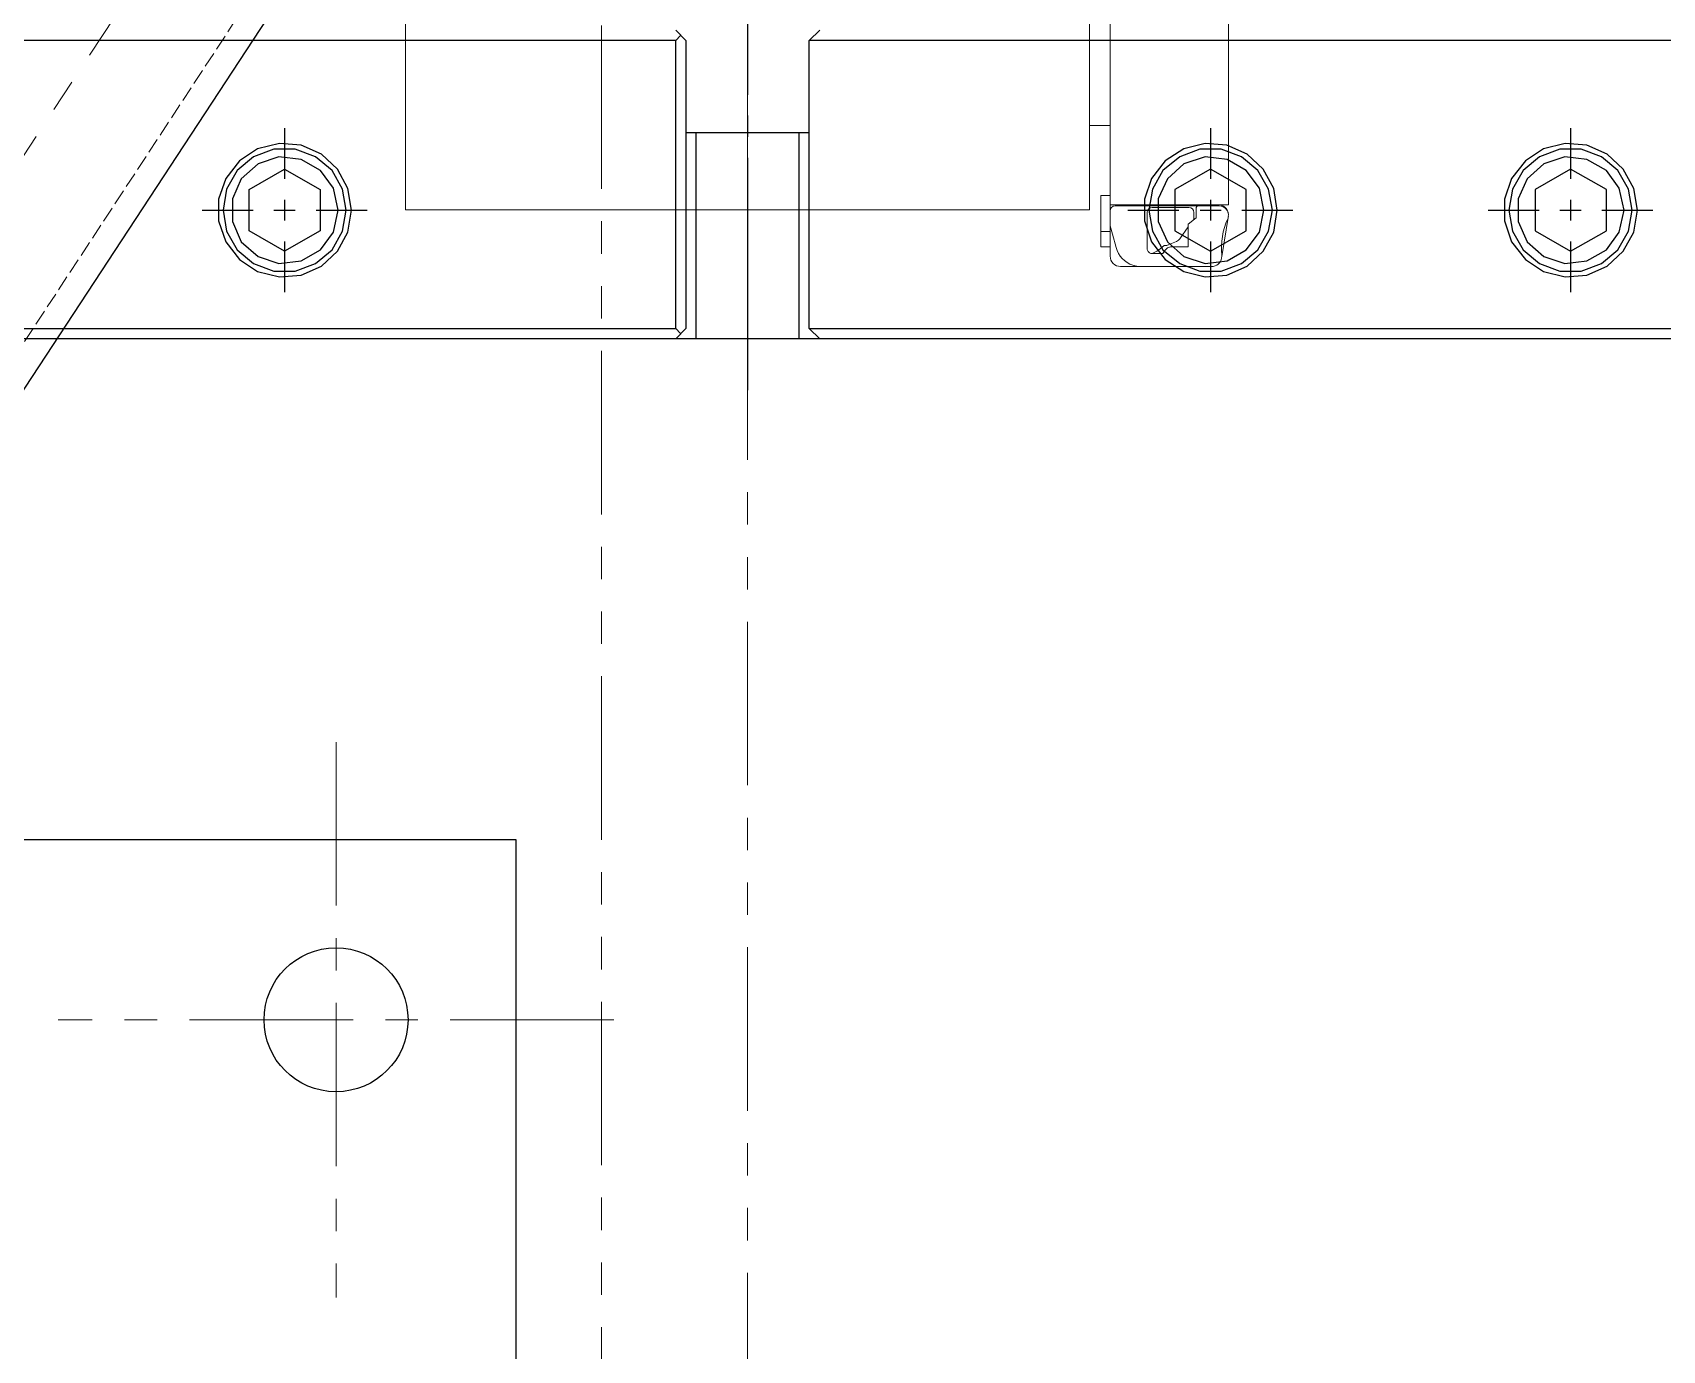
# Model space of a CAD drawing. Header units: millimetres. Extents: x -211 to 45495, y 24 to 52952.
# Drawn here: x 9174.8 to 9491.7, y 40118.7 to 40375.1 of the extents above; entities that cross this region are included whole.
import ezdxf

# ---------------------------------------------------------------- set-up
doc = ezdxf.new("R2010")
doc.units = ezdxf.units.MM
for name, pattern in [('CENTER', [50.7, 31.8, -6.3, 6.3, -6.3]), ('DASHED', [4, 3, -1]), ('PHANTOM', [63.3, 31.8, -6.3, 6.3, -6.3, 6.3, -6.3])]:
    doc.linetypes.add(name, pattern=pattern)
doc.layers.add('Layer2', color=7, linetype='Continuous')

# ---------------------------------------------------------------- blocks, each defined once
blk = doc.blocks.new('BLKF136')
at = {"layer": 'Layer2', "color": 7, "linetype": 'CENTER', "lineweight": 13}
for p, q in [((9233.79, 40237.05), (9233.79, 40129.05)), ((9287.79, 40183.05), (9179.79, 40183.05))]:
    blk.add_line(p, q, dxfattribs=at)
at = {"layer": 'Layer2', "color": 3, "linetype": 'Continuous', "lineweight": 25}
for p, q in [((9268.79, 40218.05), (9071.25, 40218.05)), ((9268.79, 39938.05), (9268.79, 40218.05))]:
    blk.add_line(p, q, dxfattribs=at)
blk.add_circle((9233.79, 40183.05), 14, dxfattribs=at)
blk = doc.blocks.new('BLKF139')
at = {"layer": 'Layer2', "color": 7, "linetype": 'CENTER', "lineweight": 13}
blk.add_line((8963.28, 40031.57), (9336.43, 40600.04), dxfattribs=at)
at = {"layer": 'Layer2', "color": 7, "linetype": 'DASHED', "lineweight": 13}
blk.add_line((9041.55, 40114.36), (9347.66, 40580.7), dxfattribs=at)
at = {"layer": 'Layer2', "color": 3, "linetype": 'Continuous', "lineweight": 25}
blk.add_line((9044.62, 40109.93), (9351.84, 40577.96), dxfattribs=at)
blk = doc.blocks.new('BLKF157')
at = {"layer": 'Layer2', "color": 6, "linetype": 'Continuous', "lineweight": 20}
for p, q in [((9407.29, 40341.55), (9407.29, 40639.55)), ((9384.29, 40522.7), (9384.29, 40341.55)), ((9380.29, 40340.55), (9380.29, 40516.72)), ((9384.29, 40356.95), (9380.29, 40356.95)), ((9382.5, 40333.35), (9382.5, 40343.35)), ((9384.29, 40343.35), (9382.5, 40343.35)), ((9384.29, 40331.55), (9384.29, 40343.35)), ((9247.29, 40340.55), (9380.29, 40340.55)), ((9384.29, 40341.55), (9407.29, 40341.55)), ((9385.58, 40341.35), (9385.29, 40341.35)), ((9385.84, 40341.35), (9385.58, 40341.35)), ((9393.79, 40341.35), (9385.84, 40341.35)), ((9391.49, 40340.05), (9391.49, 40333.05)), ((9394.4, 40341.05), (9392.49, 40341.05)), ((9397.79, 40341.35), (9393.79, 40341.35)), ((9397.59, 40341.05), (9394.4, 40341.05)), ((9399.59, 40341.05), (9397.59, 40341.05)), ((9398.72, 40341.35), (9397.79, 40341.35)), ((9399.29, 40341.35), (9397.79, 40341.35)), ((9399.29, 40341.35), (9398.72, 40341.35)), ((9399.29, 40341.35), (9399.79, 40341.35)), ((9402.29, 40341.35), (9399.79, 40341.35)), ((9400.59, 40338.71), (9400.59, 40340.05)), ((9400.99, 40340.85), (9400.99, 40339.35)), ((9402.97, 40341.35), (9401.49, 40341.35)), ((9404.03, 40341.35), (9402.97, 40341.35)), ((9404.02, 40341.55), (9404.02, 40341.35)), ((9405.49, 40341.35), (9404.03, 40341.35)), ((9405.29, 40341.55), (9404.09, 40341.55)), ((9384.29, 40336.35), (9382.5, 40336.35)), ((9384.29, 40338.51), (9384.29, 40337.55)), ((9384.29, 40337.55), (9384.31, 40337.48)), ((9384.31, 40337.48), (9384.75, 40335.84)), ((9399.49, 40337.29), (9397.86, 40334.95)), ((9400.99, 40339.05), (9399.49, 40337.79)), ((9399.49, 40337.79), (9399.49, 40333.35)), ((9400.99, 40339.35), (9400.99, 40339.05)), ((9406.01, 40331.49), (9407.24, 40339.09)), ((9407.27, 40339.26), (9407.24, 40339.09)), ((9382.5, 40333.35), (9383.07, 40333.35)), ((9384.29, 40333.35), (9383.07, 40333.35)), ((9384.75, 40335.84), (9385.44, 40333.25)), ((9391.49, 40334.38), (9391.49, 40333.33)), ((9391.49, 40333.31), (9391.49, 40333.33)), ((9393.68, 40332.75), (9394.78, 40333.67)), ((9394.98, 40333.64), (9394.78, 40333.67)), ((9397.21, 40334.44), (9395.6, 40333.75)), ((9396.78, 40333.35), (9396, 40333.35)), ((9399.49, 40333.35), (9396.78, 40333.35)), ((9392.34, 40332.07), (9394.51, 40332.07)), ((9395.3, 40333.05), (9395.12, 40332.87)), ((9406.01, 40331.49), (9405.96, 40331.23)), ((9386.29, 40329.55), (9388.29, 40329.55)), ((9388.29, 40329.55), (9390.27, 40329.55)), ((9390.27, 40329.55), (9403.99, 40329.55)), ((9390.27, 40329.55), (9395.69, 40329.55)), ((9390.27, 40329.55), (9395.69, 40329.55)), ((9390.27, 40329.55), (9395.69, 40329.55)), ((9390.27, 40329.55), (9395.69, 40329.55)), ((9390.27, 40329.55), (9395.69, 40329.55))]:
    blk.add_line(p, q, dxfattribs=at)
at = {"layer": 'Layer2', "color": 6, "linetype": 'Continuous', "lineweight": 0}
blk.add_line((9247.29, 40418.68), (9247.29, 40340.55), dxfattribs=at)
at = {"layer": 'Layer2', "color": 6, "linetype": 'Continuous', "lineweight": 20}
for centre, radius, start, end in [((9385.29, 40340.35), 1, 90, 180), ((9392.49, 40340.05), 1, 90, 180), ((9399.59, 40340.05), 1, 360, 90), ((9401.49, 40340.85), 0.5, 90, 180), ((9405.29, 40339.55), 2, 8.7593, 90), ((9405.49, 40339.55), 1.8, 350.763, 90), ((9384.79, 40337.61), 0.5, 180, 195), ((9419.31, 40333.22), 13.38, 155.1732, 186.2532), ((9406.25, 40339.25), 1, 336.0681, 350.763), ((9390.27, 40334.55), 5, 195, 251.9299), ((9395.11, 40334.8), 1.16, 263.7487, 295.2447), ((9396, 40332.35), 1, 90, 135), ((9396.62, 40335.87), 1.54, 292.6773, 323.4259), ((9386.29, 40331.55), 2, 180, 270), ((9392.49, 40333.05), 1, 180, 216.281), ((9392.49, 40333.05), 1, 216.281, 254.3849), ((9391.75, 40335.05), 3, 278.9967, 310), ((9392.49, 40333.05), 1, 254.3849, 256.5343), ((9392.33, 40332.44), 0.368, 259.115, 271.6132), ((9396.8, 40330.98), 2.53, 131.5192, 154.4662), ((9403.99, 40331.55), 2, 270, 350.763), ((9405.02, 40331.65), 1, 350.763, 6.7677), ((9390.27, 40334.55), 5, 251.9299, 257.386), ((9390.27, 40334.55), 5, 251.9299, 270)]:
    blk.add_arc(centre, radius, start, end, dxfattribs=at)
blk = doc.blocks.new('BLKF156')
at = {"layer": 'Layer2', "color": 7, "linetype": 'CENTER', "lineweight": 13}
blk.add_line((9313.79, 40325.55), (9313.79, 40655.55), dxfattribs=at)
at = {"layer": 'Layer2', "color": 6, "linetype": 'Continuous', "lineweight": 20}
blk.add_blockref('BLKF157', (0, 0), dxfattribs=at)
blk = doc.blocks.new('BLKF135')
at = {"layer": 'Layer2', "color": 7, "linetype": 'Continuous', "lineweight": 13}
blk.add_blockref('BLKF139', (0, 0), dxfattribs=at)
at = {"layer": 'Layer2', "color": 7, "linetype": 'CENTER', "lineweight": 13}
blk.add_blockref('BLKF156', (0, 0), dxfattribs=at)
at = {"layer": 'Layer2', "color": 7, "linetype": 'Continuous', "lineweight": 25}
blk.add_blockref('BLKF136', (0, 0), dxfattribs=at)
blk = doc.blocks.new('BLKF2037')
at = {"layer": 'Layer2', "color": 7, "linetype": 'Continuous', "lineweight": 25}
for p, q in [((9398.61, 40349.52), (9395.43, 40346.59)), ((9402.75, 40350.9), (9398.61, 40349.52)), ((9407.05, 40350.38), (9402.75, 40350.9)), ((9410.75, 40348.23), (9407.05, 40350.38)), ((9395.43, 40346.59), (9393.62, 40342.72)), ((9413.34, 40344.78), (9410.75, 40348.23)), ((9393.62, 40342.72), (9393.62, 40338.32)), ((9414.2, 40340.48), (9413.34, 40344.78)), ((9393.62, 40338.32), (9395.43, 40334.36)), ((9395.43, 40334.36), (9398.61, 40331.52)), ((9410.75, 40332.81), (9413.34, 40336.26)), ((9398.61, 40331.52), (9402.75, 40330.14)), ((9402.75, 40330.14), (9407.05, 40330.66)), ((9407.05, 40330.66), (9410.75, 40332.81))]:
    blk.add_line(p, q, dxfattribs=at)
blk = doc.blocks.new('BLKF2038')
at = {"layer": 'Layer2', "color": 7, "linetype": 'Continuous', "lineweight": 25}
for p, q in [((9401.71, 40352.36), (9397.84, 40350.9)), ((9405.85, 40352.36), (9401.71, 40352.36)), ((9409.81, 40350.9), (9405.85, 40352.36)), ((9397.84, 40350.9), (9394.56, 40348.23)), ((9412.99, 40348.23), (9409.81, 40350.9)), ((9394.56, 40348.23), (9392.5, 40344.61)), ((9415.06, 40344.61), (9412.99, 40348.23)), ((9392.5, 40344.61), (9391.81, 40340.48)), ((9415.83, 40340.48), (9415.06, 40344.61)), ((9391.81, 40340.48), (9392.5, 40336.43)), ((9392.5, 40336.43), (9394.56, 40332.81)), ((9412.99, 40332.81), (9415.06, 40336.43)), ((9394.56, 40332.81), (9397.84, 40330.14)), ((9397.84, 40330.14), (9401.71, 40328.68)), ((9405.85, 40328.68), (9409.81, 40330.14)), ((9409.81, 40330.14), (9412.99, 40332.81)), ((9401.71, 40328.68), (9405.85, 40328.68))]:
    blk.add_line(p, q, dxfattribs=at)
blk = doc.blocks.new('BLKF2045')
at = {"layer": 'Layer2', "color": 7, "linetype": 'Continuous', "lineweight": 25}
for p, q in [((9468.62, 40349.52), (9465.35, 40346.59)), ((9472.67, 40350.9), (9468.62, 40349.52)), ((9476.98, 40350.38), (9472.67, 40350.9)), ((9480.76, 40348.23), (9476.98, 40350.38)), ((9465.35, 40346.59), (9463.63, 40342.72)), ((9483.26, 40344.78), (9480.76, 40348.23)), ((9463.63, 40342.72), (9463.63, 40338.32)), ((9484.21, 40340.48), (9483.26, 40344.78)), ((9463.63, 40338.32), (9465.35, 40334.36)), ((9465.35, 40334.36), (9468.62, 40331.52)), ((9480.76, 40332.81), (9483.26, 40336.26)), ((9468.62, 40331.52), (9472.67, 40330.14)), ((9472.67, 40330.14), (9476.98, 40330.66)), ((9476.98, 40330.66), (9480.76, 40332.81))]:
    blk.add_line(p, q, dxfattribs=at)
blk = doc.blocks.new('BLKF2046')
at = {"layer": 'Layer2', "color": 7, "linetype": 'Continuous', "lineweight": 25}
for p, q in [((9471.72, 40352.36), (9467.76, 40350.9)), ((9475.86, 40352.36), (9471.72, 40352.36)), ((9479.82, 40350.9), (9475.86, 40352.36)), ((9467.76, 40350.9), (9464.58, 40348.23)), ((9483, 40348.23), (9479.82, 40350.9)), ((9464.58, 40348.23), (9462.51, 40344.61)), ((9485.07, 40344.61), (9483, 40348.23)), ((9462.51, 40344.61), (9461.82, 40340.48)), ((9485.76, 40340.48), (9485.07, 40344.61)), ((9461.82, 40340.48), (9462.51, 40336.43)), ((9462.51, 40336.43), (9464.58, 40332.81)), ((9483, 40332.81), (9485.07, 40336.43)), ((9464.58, 40332.81), (9467.76, 40330.14)), ((9467.76, 40330.14), (9471.72, 40328.68)), ((9475.86, 40328.68), (9479.82, 40330.14)), ((9479.82, 40330.14), (9483, 40332.81)), ((9471.72, 40328.68), (9475.86, 40328.68))]:
    blk.add_line(p, q, dxfattribs=at)
blk = doc.blocks.new('BLKF2152')
at = {"layer": 'Layer2', "color": 7, "linetype": 'Continuous', "lineweight": 25}
for p, q in [((9221.73, 40352.36), (9217.77, 40350.9)), ((9225.87, 40352.36), (9221.73, 40352.36)), ((9229.83, 40350.9), (9225.87, 40352.36)), ((9217.77, 40350.9), (9214.59, 40348.23)), ((9233.01, 40348.23), (9229.83, 40350.9)), ((9214.59, 40348.23), (9212.52, 40344.61)), ((9235.08, 40344.61), (9233.01, 40348.23)), ((9212.52, 40344.61), (9211.83, 40340.48)), ((9235.77, 40340.48), (9235.08, 40344.61)), ((9211.83, 40340.48), (9212.52, 40336.43)), ((9212.52, 40336.43), (9214.59, 40332.81)), ((9233.01, 40332.81), (9235.08, 40336.43)), ((9214.59, 40332.81), (9217.77, 40330.14)), ((9217.77, 40330.14), (9221.73, 40328.68)), ((9225.87, 40328.68), (9229.83, 40330.14)), ((9229.83, 40330.14), (9233.01, 40332.81)), ((9221.73, 40328.68), (9225.87, 40328.68))]:
    blk.add_line(p, q, dxfattribs=at)
blk = doc.blocks.new('BLKF2153')
at = {"layer": 'Layer2', "color": 7, "linetype": 'Continuous', "lineweight": 25}
for p, q in [((9218.63, 40349.52), (9215.36, 40346.59)), ((9222.68, 40350.9), (9218.63, 40349.52)), ((9226.99, 40350.38), (9222.68, 40350.9)), ((9230.78, 40348.23), (9226.99, 40350.38)), ((9215.36, 40346.59), (9213.64, 40342.72)), ((9233.27, 40344.78), (9230.78, 40348.23)), ((9213.64, 40342.72), (9213.64, 40338.32)), ((9234.22, 40340.48), (9233.27, 40344.78)), ((9213.64, 40338.32), (9215.36, 40334.36)), ((9215.36, 40334.36), (9218.63, 40331.52)), ((9230.78, 40332.81), (9233.27, 40336.26)), ((9218.63, 40331.52), (9222.68, 40330.14)), ((9222.68, 40330.14), (9226.99, 40330.66)), ((9226.99, 40330.66), (9230.78, 40332.81))]:
    blk.add_line(p, q, dxfattribs=at)
blk = doc.blocks.new('BLKF2304')
at = {"layer": 'Layer2', "color": 7, "linetype": 'Continuous', "lineweight": 25}
for p, q in [((9398.61, 40352.45), (9395, 40350.12)), ((9402.75, 40353.48), (9398.61, 40352.45)), ((9406.97, 40353.13), (9402.75, 40353.48)), ((9410.93, 40351.41), (9406.97, 40353.13)), ((9395, 40350.12), (9392.33, 40346.68)), ((9414.03, 40348.48), (9410.93, 40351.41)), ((9392.33, 40346.68), (9390.95, 40342.63)), ((9416.09, 40344.7), (9414.03, 40348.48)), ((9390.95, 40342.63), (9390.95, 40338.41)), ((9416.78, 40340.48), (9416.09, 40344.7)), ((9390.95, 40338.41), (9392.33, 40334.36)), ((9392.33, 40334.36), (9395, 40330.92)), ((9414.03, 40332.55), (9416.09, 40336.26)), ((9395, 40330.92), (9398.61, 40328.59)), ((9410.93, 40329.63), (9414.03, 40332.55)), ((9398.61, 40328.59), (9402.75, 40327.56)), ((9402.75, 40327.56), (9406.97, 40327.9)), ((9406.97, 40327.9), (9410.93, 40329.63))]:
    blk.add_line(p, q, dxfattribs=at)
blk = doc.blocks.new('BLKF2305')
at = {"layer": 'Layer2', "color": 7, "linetype": 'Continuous', "lineweight": 25}
for p, q in [((9468.54, 40352.45), (9465.01, 40350.12)), ((9472.76, 40353.48), (9468.54, 40352.45)), ((9476.98, 40353.13), (9472.76, 40353.48)), ((9480.94, 40351.41), (9476.98, 40353.13)), ((9465.01, 40350.12), (9462.34, 40346.68)), ((9484.04, 40348.48), (9480.94, 40351.41)), ((9462.34, 40346.68), (9460.96, 40342.63)), ((9486.1, 40344.7), (9484.04, 40348.48)), ((9460.96, 40342.63), (9460.96, 40338.41)), ((9486.79, 40340.48), (9486.1, 40344.7)), ((9460.96, 40338.41), (9462.34, 40334.36)), ((9462.34, 40334.36), (9465.01, 40330.92)), ((9484.04, 40332.55), (9486.1, 40336.26)), ((9465.01, 40330.92), (9468.54, 40328.59)), ((9480.94, 40329.63), (9484.04, 40332.55)), ((9468.54, 40328.59), (9472.76, 40327.56)), ((9472.76, 40327.56), (9476.98, 40327.9)), ((9476.98, 40327.9), (9480.94, 40329.63))]:
    blk.add_line(p, q, dxfattribs=at)
blk = doc.blocks.new('BLKF2312')
at = {"layer": 'Layer2', "color": 7, "linetype": 'Continuous', "lineweight": 25}
for p, q in [((9218.55, 40352.45), (9215.02, 40350.12)), ((9222.77, 40353.48), (9218.55, 40352.45)), ((9226.99, 40353.13), (9222.77, 40353.48)), ((9230.95, 40351.41), (9226.99, 40353.13)), ((9215.02, 40350.12), (9212.35, 40346.68)), ((9234.05, 40348.48), (9230.95, 40351.41)), ((9212.35, 40346.68), (9210.97, 40342.63)), ((9236.11, 40344.7), (9234.05, 40348.48)), ((9210.97, 40342.63), (9210.97, 40338.41)), ((9236.8, 40340.48), (9236.11, 40344.7)), ((9210.97, 40338.41), (9212.35, 40334.36)), ((9212.35, 40334.36), (9215.02, 40330.92)), ((9234.05, 40332.55), (9236.11, 40336.26)), ((9215.02, 40330.92), (9218.55, 40328.59)), ((9230.95, 40329.63), (9234.05, 40332.55)), ((9218.55, 40328.59), (9222.77, 40327.56)), ((9222.77, 40327.56), (9226.99, 40327.9)), ((9226.99, 40327.9), (9230.95, 40329.63))]:
    blk.add_line(p, q, dxfattribs=at)
blk = doc.blocks.new('BLKF1660')
at = {"layer": 'Layer2', "color": 7, "linetype": 'Continuous', "lineweight": 25}
for p, q in [((9313.79, 40403.6), (9313.79, 40362.95)), ((9299.84, 40375.52), (9301.82, 40373.54)), ((9299.84, 40373.54), (9300.79, 40374.49)), ((9327.83, 40375.52), (9325.76, 40373.54)), ((9299.84, 40373.54), (9005.85, 40373.54)), ((9299.84, 40317.48), (9299.84, 40373.54)), ((9301.82, 40373.54), (9301.82, 40317.48)), ((9621.82, 40373.54), (9325.76, 40373.54)), ((9325.76, 40317.48), (9325.76, 40373.54)), ((9313.79, 40358.9), (9313.79, 40354.77)), ((9223.8, 40356.49), (9223.8, 40346.59)), ((9325.76, 40355.55), (9301.82, 40355.55)), ((9303.8, 40315.5), (9303.8, 40355.55)), ((9323.78, 40355.55), (9323.78, 40315.5)), ((9403.78, 40356.49), (9403.78, 40346.59)), ((9473.79, 40356.49), (9473.79, 40346.59)), ((9313.79, 40350.72), (9313.79, 40305.51)), ((9216.91, 40344.52), (9223.8, 40348.48)), ((9223.8, 40348.48), (9230.69, 40344.52)), ((9403.78, 40348.48), (9396.89, 40344.52)), ((9410.75, 40344.52), (9403.78, 40348.48)), ((9473.79, 40348.48), (9466.9, 40344.52)), ((9480.76, 40344.52), (9473.79, 40348.48)), ((9216.91, 40336.52), (9216.91, 40344.52)), ((9230.69, 40344.52), (9230.69, 40336.52)), ((9396.89, 40344.52), (9396.89, 40336.52)), ((9410.75, 40336.52), (9410.75, 40344.52)), ((9466.9, 40344.52), (9466.9, 40336.52)), ((9480.76, 40336.52), (9480.76, 40344.52)), ((9207.78, 40340.48), (9217.69, 40340.48)), ((9221.73, 40340.48), (9225.87, 40340.48)), ((9223.8, 40342.54), (9223.8, 40338.5)), ((9229.91, 40340.48), (9239.82, 40340.48)), ((9233.27, 40336.26), (9234.22, 40340.48)), ((9235.08, 40336.43), (9235.77, 40340.48)), ((9236.11, 40336.26), (9236.8, 40340.48)), ((9387.76, 40340.48), (9397.66, 40340.48)), ((9401.8, 40340.48), (9405.85, 40340.48)), ((9403.78, 40342.54), (9403.78, 40338.5)), ((9409.89, 40340.48), (9419.8, 40340.48)), ((9413.34, 40336.26), (9414.2, 40340.48)), ((9415.06, 40336.43), (9415.83, 40340.48)), ((9416.09, 40336.26), (9416.78, 40340.48)), ((9457.77, 40340.48), (9467.68, 40340.48)), ((9471.72, 40340.48), (9475.86, 40340.48)), ((9473.79, 40342.54), (9473.79, 40338.5)), ((9479.9, 40340.48), (9489.81, 40340.48)), ((9483.26, 40336.26), (9484.21, 40340.48)), ((9485.07, 40336.43), (9485.76, 40340.48)), ((9486.1, 40336.26), (9486.79, 40340.48)), ((9223.8, 40332.55), (9216.91, 40336.52)), ((9230.69, 40336.52), (9223.8, 40332.55)), ((9396.89, 40336.52), (9403.78, 40332.55)), ((9403.78, 40332.55), (9410.75, 40336.52)), ((9466.9, 40336.52), (9473.79, 40332.55)), ((9473.79, 40332.55), (9480.76, 40336.52)), ((9223.8, 40334.45), (9223.8, 40324.55)), ((9403.78, 40334.45), (9403.78, 40324.55)), ((9473.79, 40334.45), (9473.79, 40324.55)), ((8910.78, 40317.48), (9299.84, 40317.48)), ((9300.79, 40316.54), (9299.84, 40317.48)), ((9301.82, 40317.48), (9299.84, 40315.5)), ((9325.76, 40317.48), (9716.8, 40317.48)), ((9325.76, 40317.48), (9327.83, 40315.5)), ((9299.84, 40315.5), (8910.78, 40315.5)), ((9327.83, 40315.5), (9299.84, 40315.5)), ((9716.8, 40315.5), (9327.83, 40315.5))]:
    blk.add_line(p, q, dxfattribs=at)
for name in ['BLKF2312', 'BLKF2152', 'BLKF2304', 'BLKF2038', 'BLKF2305', 'BLKF2046', 'BLKF2153', 'BLKF2037', 'BLKF2045']:
    blk.add_blockref(name, (0, 0), dxfattribs=at)
blk = doc.blocks.new('BLKF2423')
at = {"layer": 'Layer2', "color": 2, "linetype": 'PHANTOM', "lineweight": 13}
blk.add_line((9285.39, 38635.55), (9285.39, 42195.55), dxfattribs=at)
blk = doc.blocks.new('BLKF2458')
at = {"layer": 'Layer2', "color": 7, "linetype": 'PHANTOM', "lineweight": 13}
blk.add_line((9313.79, 39785.55), (9313.79, 41185.55), dxfattribs=at)

msp = doc.modelspace()

# ---------------------------------------------------------------- block references
at = {"layer": 'Layer2', "color": 2, "linetype": 'PHANTOM', "lineweight": 13}
msp.add_blockref('BLKF2423', (0, 0), dxfattribs=at)
at = {"layer": 'Layer2', "color": 7, "linetype": 'PHANTOM', "lineweight": 13}
for name in ['BLKF2458', 'BLKF135']:
    msp.add_blockref(name, (0, 0), dxfattribs=at)
at = {"layer": 'Layer2', "color": 7, "linetype": 'Continuous', "lineweight": 25}
msp.add_blockref('BLKF1660', (0, 0), dxfattribs=at)

doc.saveas('drawing.dxf')
